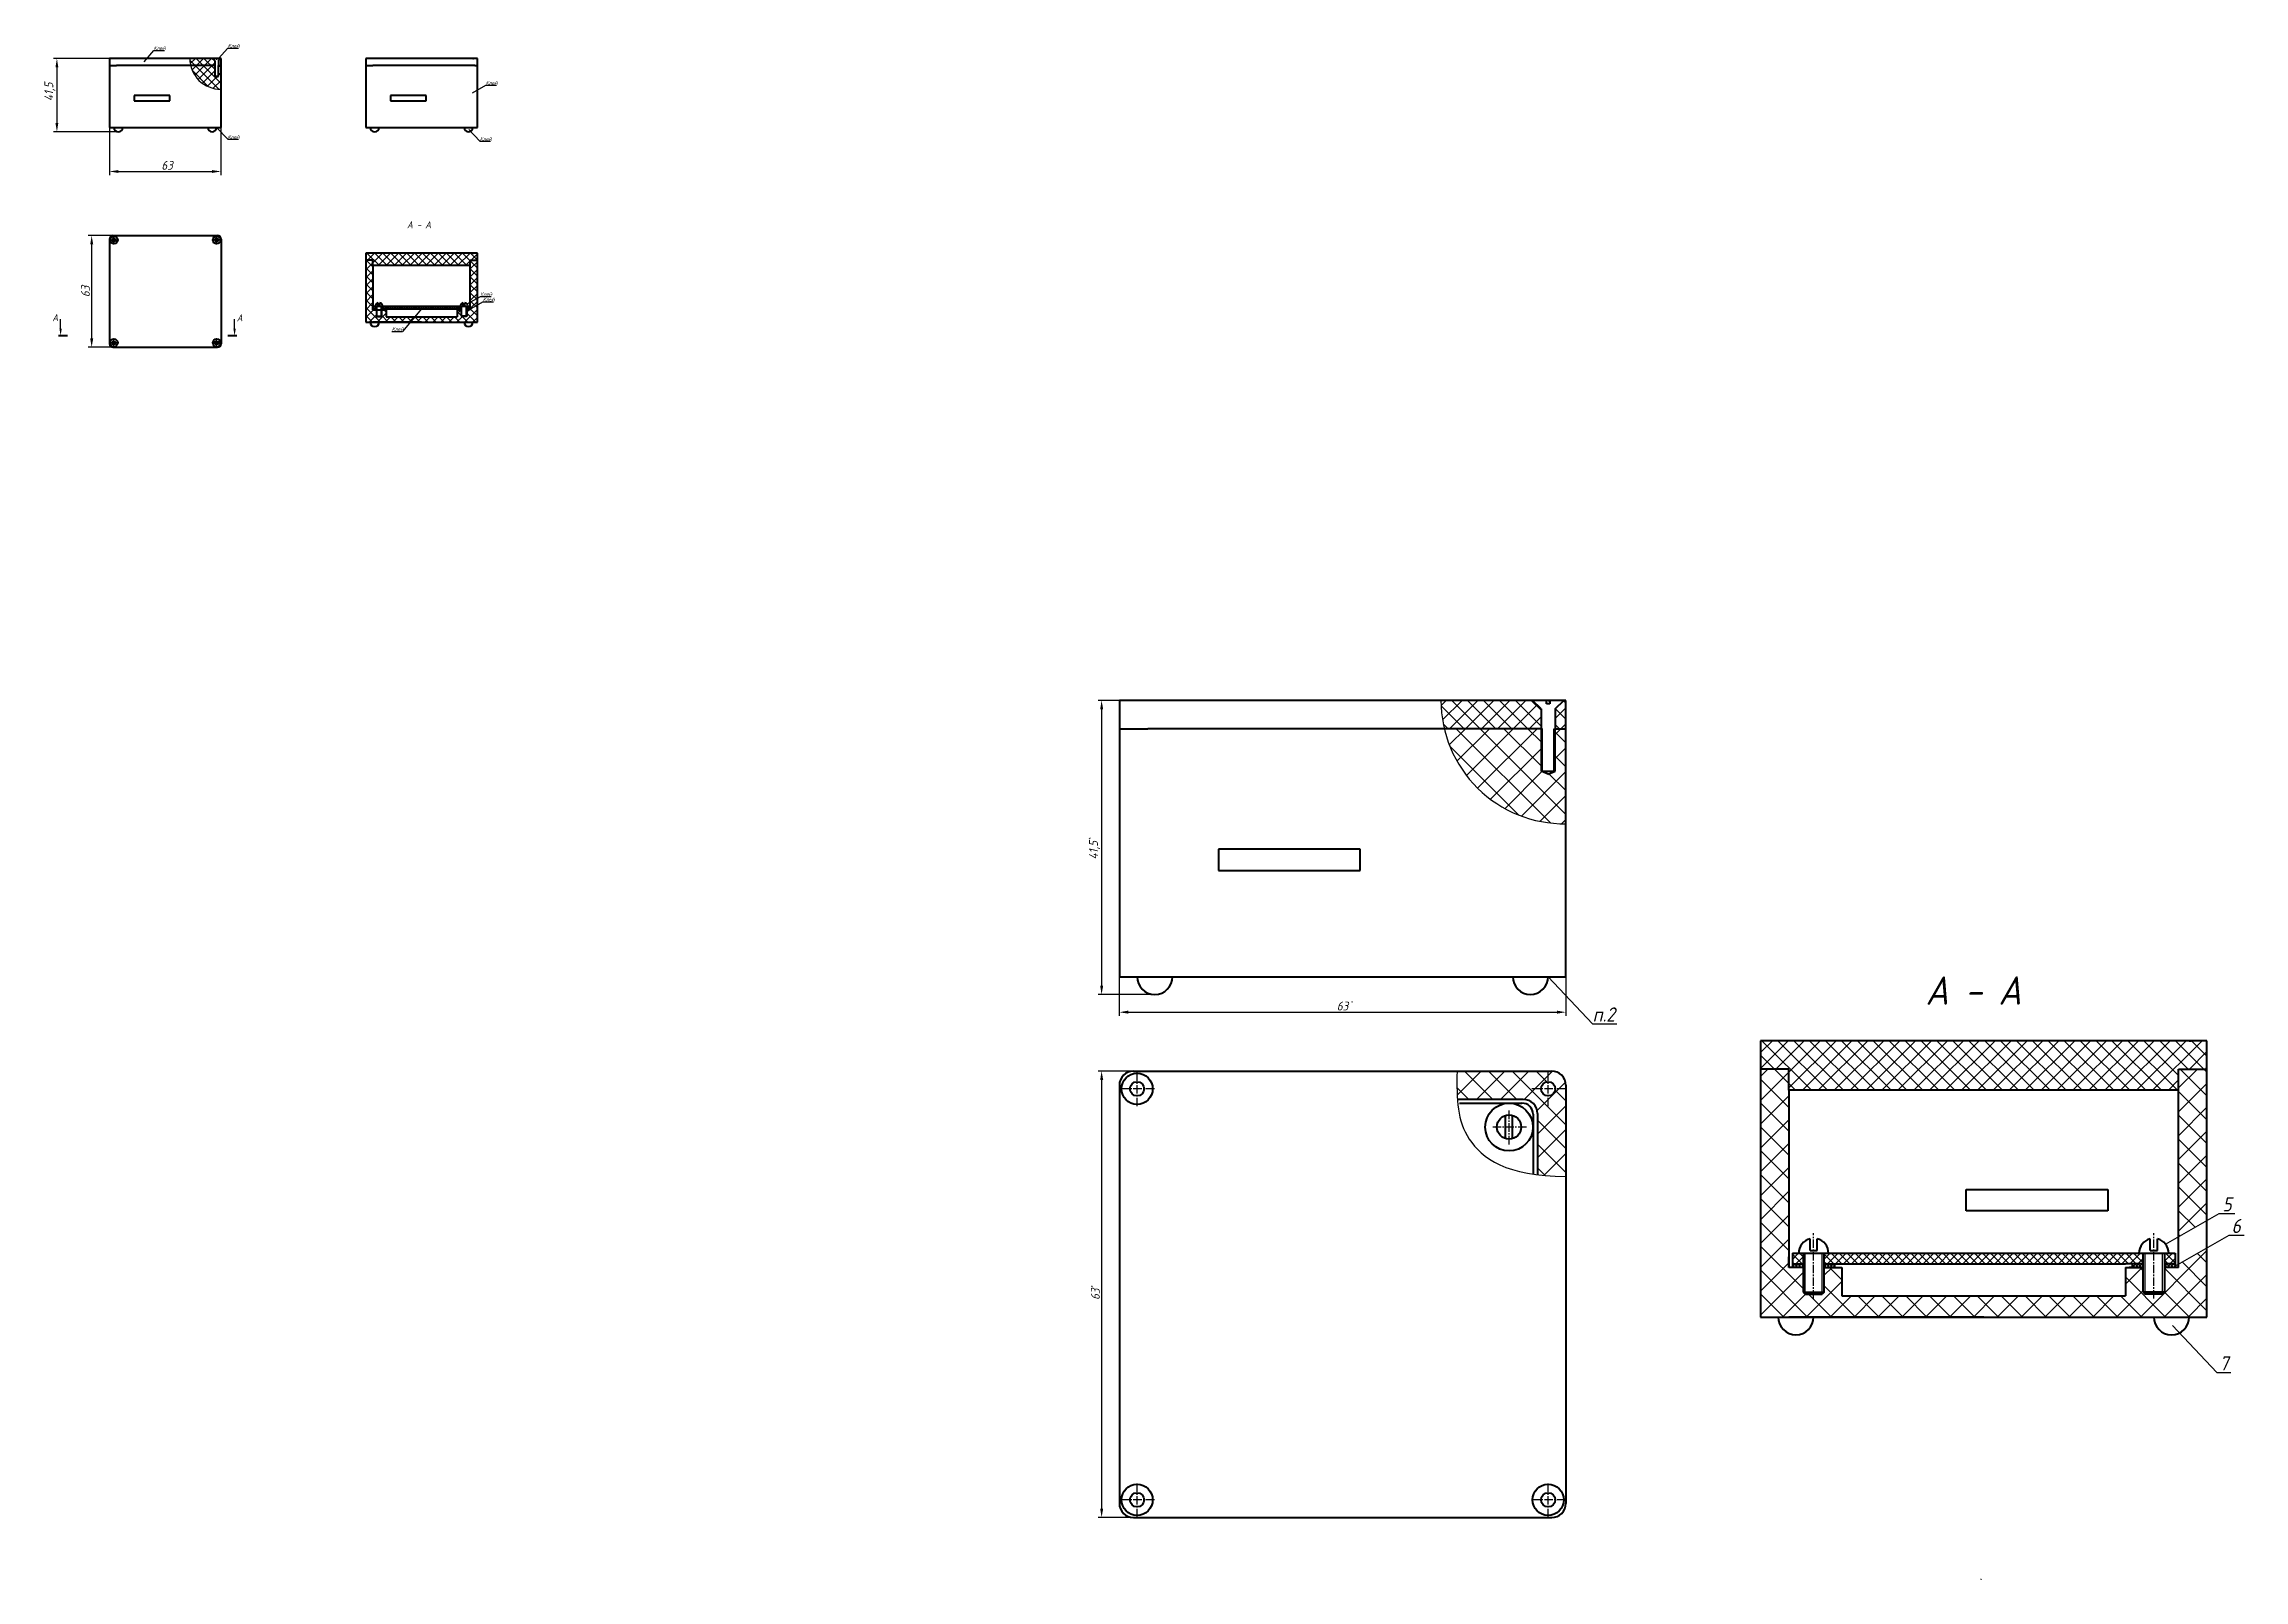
# Model space of a CAD drawing. Header units: millimetres. Extents: x -963 to 6509, y -1367 to 453.
# Drawn here: x 15 to 1257, y -1367 to -500 of the extents above; entities that cross this region are included whole.
import ezdxf

# ---------------------------------------------------------------- set-up
doc = ezdxf.new("R2010")
doc.units = ezdxf.units.MM
doc.header["$LTSCALE"] = 0.5
doc.linetypes.add('осевая2', pattern=[28.575, 19.05, -3.175, 3.175, -3.175])
doc.layers.get('0').update_dxf_attribs({"lineweight": 60})
doc.layers.get('Defpoints').update_dxf_attribs({"color": 5})
doc.layers.add('1-оси', color=1, linetype='осевая2')
doc.layers.add('3-размеры', color=6, linetype='Continuous')
doc.layers.add('2-штриховка', color=7, linetype='Continuous', true_color=0x00c7c7)
doc.styles.get("Standard").update_dxf_attribs({"font": 'isocpeui.ttf', "width": 0.9})
doc.dimstyles.new('Standart', dxfattribs={"dimtxt": 5, "dimasz": 5, "dimexe": 2, "dimexo": 0, "dimgap": 1, "dimtad": 1, "dimtoh": 1, "dimdec": 1, "dimtxsty": 'Standard', "dimcen": 2.5, "dimadec": 0, "dimazin": 0, "dimtfac": 1, "dimtdec": 1, "dimtmove": 0, "dimatfit": 3, "dimldrblk": 'DOTSMALL', "dimfxl": 1, "dimarcsym": 0})
pattern_1 = [(45, (-606.2428, -281.3413), (-2.245064, 2.245064), []), (135, (-606.2428, -281.3413), (-2.245064, -2.245064), [])]
pattern_2 = [(45, (0, -761.3405), (-6.73519, 6.73519), []), (135, (0, -761.3405), (-6.73519, -6.73519), [])]

# ---------------------------------------------------------------- blocks, each defined once
blk = doc.blocks.new('*D189')
at = {"layer": '3-размеры', "color": 0, "lineweight": -2, "transparency": 16777216}
for p, q in [((52.2, -508.3), (20.6, -508.3)), ((22.6, -513.3), (22.6, -544.8)), ((57.2, -549.8), (20.6, -549.8))]:
    blk.add_line(p, q, dxfattribs=at)
at = {"layer": '3-размеры', "color": 0, "transparency": 16777216}
for points in [[(21.8, -513.3), (23.4, -513.3), (22.6, -508.3)], [(21.8, -544.8), (23.4, -544.8), (22.6, -549.8)]]:
    blk.add_solid(points, dxfattribs=at)
at = {"layer": 'Defpoints', "color": 0, "transparency": 16777216}
for p in [(52.2, -508.3), (22.6, -549.8), (57.2, -549.8)]:
    blk.add_point(p, dxfattribs=at)
at = {"layer": '3-размеры', "color": 0, "transparency": 16777216, "insert": (18.6, -527.1), "char_height": 5, "attachment_point": 5, "rotation": 90}
blk.add_mtext('41,5', dxfattribs=at)
blk = doc.blocks.new('_DotSmall')
at = {"color": 0, "linetype": 'ByBlock', "const_width": 0.5}
blk.add_lwpolyline([(-0.0625, 0, 1), (0.0625, 0, 1)], format="xyb", close=True, dxfattribs=at)
blk = doc.blocks.new('*D190')
at = {"layer": '3-размеры', "color": 0, "lineweight": -2, "transparency": 16777216}
for p, q in [((52.2, -547.3), (52.2, -574.1)), ((115.2, -547.3), (115.2, -574.1)), ((57.2, -572.1), (110.2, -572.1))]:
    blk.add_line(p, q, dxfattribs=at)
at = {"layer": '3-размеры', "color": 0, "transparency": 16777216}
for points in [[(57.2, -571.3), (57.2, -572.9), (52.2, -572.1)], [(110.2, -571.3), (110.2, -572.9), (115.2, -572.1)]]:
    blk.add_solid(points, dxfattribs=at)
at = {"layer": 'Defpoints', "color": 0, "transparency": 16777216}
for p in [(52.2, -547.3), (115.2, -547.3), (115.2, -572.1)]:
    blk.add_point(p, dxfattribs=at)
at = {"layer": '3-размеры', "color": 0, "transparency": 16777216, "insert": (84.8, -568.6), "char_height": 5, "attachment_point": 5}
blk.add_mtext('63', dxfattribs=at)
blk = doc.blocks.new('*D191')
at = {"layer": '3-размеры', "color": 0, "lineweight": -2, "transparency": 16777216}
for p, q in [((54.7, -608.3), (40.2, -608.3)), ((42.2, -613.3), (42.2, -666.3)), ((54.7, -671.3), (40.2, -671.3))]:
    blk.add_line(p, q, dxfattribs=at)
at = {"layer": '3-размеры', "color": 0, "transparency": 16777216}
for points in [[(41.4, -613.3), (43.1, -613.3), (42.2, -608.3)], [(41.4, -666.3), (43.1, -666.3), (42.2, -671.3)]]:
    blk.add_solid(points, dxfattribs=at)
at = {"layer": 'Defpoints', "color": 0, "transparency": 16777216}
for p in [(54.7, -608.3), (42.2, -671.3), (54.7, -671.3)]:
    blk.add_point(p, dxfattribs=at)
at = {"layer": '3-размеры', "color": 0, "transparency": 16777216, "insert": (38.7, -639.8), "char_height": 5, "attachment_point": 5, "rotation": 90}
blk.add_mtext('63', dxfattribs=at)
blk = doc.blocks.new('*D192')
at = {"layer": '3-размеры', "color": 0, "lineweight": -2, "transparency": 16777216}
for p, q in [((622.2, -870.7), (610.2, -870.7)), ((612.2, -875.7), (612.2, -1031.7)), ((642.2, -1036.7), (610.2, -1036.7))]:
    blk.add_line(p, q, dxfattribs=at)
at = {"layer": '3-размеры', "color": 0, "transparency": 16777216}
for points in [[(611.4, -875.7), (613.1, -875.7), (612.2, -870.7)], [(611.4, -1031.7), (613.1, -1031.7), (612.2, -1036.7)]]:
    blk.add_solid(points, dxfattribs=at)
at = {"layer": 'Defpoints', "color": 0, "transparency": 16777216}
for p in [(622.2, -870.7), (612.2, -1036.7), (642.2, -1036.7)]:
    blk.add_point(p, dxfattribs=at)
at = {"layer": '3-размеры', "color": 0, "transparency": 16777216, "insert": (608.2, -955.2), "char_height": 5, "attachment_point": 5, "rotation": 90}
blk.add_mtext('41,5', dxfattribs=at)
blk = doc.blocks.new('*D193')
at = {"layer": '3-размеры', "color": 0, "lineweight": -2, "transparency": 16777216}
for p, q in [((622.2, -1026.7), (622.2, -1048.7)), ((874.2, -1026.7), (874.2, -1048.7)), ((627.2, -1046.7), (869.2, -1046.7))]:
    blk.add_line(p, q, dxfattribs=at)
at = {"layer": '3-размеры', "color": 0, "transparency": 16777216}
for points in [[(627.2, -1045.8), (627.2, -1047.5), (622.2, -1046.7)], [(869.2, -1045.8), (869.2, -1047.5), (874.2, -1046.7)]]:
    blk.add_solid(points, dxfattribs=at)
at = {"layer": 'Defpoints', "color": 0, "transparency": 16777216}
for p in [(622.2, -1026.7), (874.2, -1026.7), (874.2, -1046.7)]:
    blk.add_point(p, dxfattribs=at)
at = {"layer": '3-размеры', "color": 0, "transparency": 16777216, "insert": (748.2, -1043.2), "char_height": 5, "attachment_point": 5}
blk.add_mtext('63', dxfattribs=at)
blk = doc.blocks.new('*D194')
at = {"layer": '3-размеры', "color": 0, "lineweight": -2, "transparency": 16777216}
for p, q in [((632.2, -1079.9), (610.2, -1079.9)), ((612.2, -1084.9), (612.2, -1326.9)), ((632.2, -1331.9), (610.2, -1331.9))]:
    blk.add_line(p, q, dxfattribs=at)
at = {"layer": '3-размеры', "color": 0, "transparency": 16777216}
for points in [[(611.4, -1084.9), (613.1, -1084.9), (612.2, -1079.9)], [(611.4, -1326.9), (613.1, -1326.9), (612.2, -1331.9)]]:
    blk.add_solid(points, dxfattribs=at)
at = {"layer": 'Defpoints', "color": 0, "transparency": 16777216}
for p in [(632.2, -1079.9), (612.2, -1331.9), (632.2, -1331.9)]:
    blk.add_point(p, dxfattribs=at)
at = {"layer": '3-размеры', "color": 0, "transparency": 16777216, "insert": (608.7, -1205.9), "char_height": 5, "attachment_point": 5, "rotation": 90}
blk.add_mtext('63', dxfattribs=at)

msp = doc.modelspace()

# ---------------------------------------------------------------- hatches: boundary and pattern name
at = {"layer": '2-штриховка'}
h = msp.add_hatch(dxfattribs=at)
h.set_pattern_fill('ANSI37', color=256)
h.set_pattern_definition(pattern_1)
h.paths.add_polyline_path([(111.744, -509.457), (110.544, -508.257), (97.622, -508.257, 0.05802776), (98.088, -512.257), (111.744, -512.257)])
h.paths.add_polyline_path([(111.744, -512.257), (98.088, -512.257, 0.35127204), (115.244, -525.664), (115.244, -512.257), (113.744, -512.257), (113.744, -518.257), (112.744, -518.657), (111.744, -518.257)])
h.paths.add_polyline_path([(115.244, -508.257), (114.944, -508.257), (113.744, -509.457), (113.744, -512.257), (115.244, -512.257)])
h = msp.add_hatch(dxfattribs=at)
h.set_pattern_fill('ANSI37', color=256)
h.set_pattern_definition(pattern_1)
h.paths.add_polyline_path([(259.916, -618.189), (196.916, -618.189), (196.916, -622.189), (200.916, -622.189), (259.916, -622.189)])
h.paths.add_polyline_path([(255.916, -622.189), (200.916, -622.189), (200.916, -625.189), (255.916, -625.189)], flags=17)
h.paths.add_polyline_path([(200.916, -625.189), (200.916, -622.189), (196.916, -622.189), (196.916, -657.189), (259.916, -657.189), (259.916, -622.189), (255.916, -622.189), (255.916, -625.189), (255.916, -650.189), (253.916, -650.189), (253.916, -653.689), (253.616, -653.939), (251.216, -653.939), (250.916, -653.689), (250.916, -650.189), (248.416, -650.189), (248.416, -654.189), (208.416, -654.189), (208.416, -650.189), (205.916, -650.189), (205.916, -653.689), (205.616, -653.939), (203.216, -653.939), (202.916, -653.689), (202.916, -650.189), (200.916, -650.189)])
at = {"layer": '2-штриховка', "ltscale": 0.3}
h = msp.add_hatch(dxfattribs=at)
h.set_pattern_fill('ANSI37', color=256, scale=0.3)
h.set_pattern_definition([(45, (-606.2428, -280.8413), (-0.6735192, 0.6735192), []), (135, (-606.2428, -280.8413), (-0.6735192, -0.6735192), [])])
h.paths.add_polyline_path([(250.916, -648.189), (250.316, -648.189), (205.916, -648.189), (205.916, -649.689), (208.416, -649.689), (248.416, -649.689), (250.916, -649.689)])
h.paths.add_polyline_path([(202.916, -648.189), (200.916, -648.189), (200.916, -649.689), (202.916, -649.689)])
h.paths.add_polyline_path([(255.916, -648.189), (253.916, -648.189), (253.916, -649.689), (255.916, -649.689)])
at = {"layer": '2-штриховка'}
h = msp.add_hatch(dxfattribs=at)
h.set_pattern_fill('ANSI37', color=256, scale=0.1)
h.set_pattern_definition([(45, (-606.24283, -281.34133), (-0.2245064, 0.2245064), []), (135, (-606.24283, -281.34133), (-0.2245064, -0.2245064), [])])
h.paths.add_polyline_path([(202.916, -649.689), (200.916, -649.689), (200.916, -650.189), (202.916, -650.189)])
h.paths.add_polyline_path([(207.916, -649.689), (205.916, -649.689), (205.916, -650.189), (207.916, -650.189)])
h.paths.add_polyline_path([(250.916, -649.689), (248.916, -649.689), (248.916, -650.189), (250.916, -650.189)])
h.paths.add_polyline_path([(255.916, -649.689), (253.916, -649.689), (253.916, -650.189), (255.916, -650.189)])
h = msp.add_hatch(dxfattribs=at)
h.set_pattern_fill('ANSI37', color=256, scale=2)
h.set_pattern_definition([(45, (0, -761.3405), (-4.49013, 4.49013), []), (135, (0, -761.3405), (-4.49013, -4.49013), [])])
h.paths.add_polyline_path([(860.219, -886.677), (860.219, -875.477), (855.419, -870.677), (803.732, -870.677, 0.05802776), (805.595, -886.677)])
h.paths.add_polyline_path([(874.219, -870.677), (873.019, -870.677), (868.219, -875.477), (868.219, -886.677), (874.219, -886.677)])
h = msp.add_hatch(dxfattribs=at)
h.set_pattern_fill('ANSI37', color=256, scale=3)
h.set_pattern_definition(pattern_2)
h.paths.add_polyline_path([(805.595, -886.677, 0.35127204), (874.219, -940.304), (874.219, -886.677), (868.219, -886.677), (868.219, -910.677), (864.219, -912.277), (860.219, -910.677), (860.219, -886.677)])
h = msp.add_hatch(dxfattribs=at)
h.set_pattern_fill('ANSI37', color=256, scale=2)
h.set_pattern_definition([(45, (0, -841.2325), (-4.490128, 4.490128), []), (135, (0, -841.2325), (-4.490128, -4.490128), [])])
h.paths.add_polyline_path([(984.06, -1062.769), (984.06, -1078.769), (1000.06, -1078.769), (1000.06, -1090.769), (1220.06, -1090.769), (1220.06, -1078.769), (1236.06, -1078.769), (1236.06, -1062.769)])
h = msp.add_hatch(dxfattribs=at)
h.set_pattern_fill('ANSI37', color=256, scale=3)
h.set_pattern_definition(pattern_2)
edge = h.paths.add_edge_path()
edge.add_spline(control_points=[(812.811, -1079.946), (812.742, -1085.935), (812.709, -1091.184), (813.015, -1095.946)], knot_values=[0, 0, 0, 0, 0.35782862, 0.35782862, 0.35782862, 0.35782862], degree=3, periodic=0)
edge.add_line((813.015, -1095.946), (850.219, -1095.946))
edge.add_arc((850.219, -1103.946), 8, 0, 90, ccw=False)
edge.add_line((858.219, -1103.946), (858.219, -1138.491))
edge.add_spline(control_points=[(858.219, -1138.491), (862.988, -1139.081), (868.298, -1139.404), (874.219, -1139.404)], knot_values=[1.82377387, 1.82377387, 1.82377387, 1.82377387, 2, 2, 2, 2], degree=3, periodic=0)
edge.add_line((874.219, -1139.404), (874.219, -1087.946))
edge.add_arc((866.219, -1087.946), 8, 0, 90)
edge.add_line((866.219, -1079.946), (812.811, -1079.946))
h.paths.add_polyline_path([(868.219, -1089.946, -1), (860.219, -1089.946, -1)], flags=16)
h = msp.add_hatch(dxfattribs=at)
h.set_pattern_fill('ANSI37', color=256, scale=3)
h.set_pattern_definition([(45, (0, -841.2325), (-6.73519, 6.73519), []), (135, (0, -841.2325), (-6.73519, -6.73519), [])])
h.paths.add_polyline_path([(1000.06, -1090.769), (1000.06, -1078.769), (984.06, -1078.769), (984.06, -1218.769), (1084.656, -1218.769), (1094.818, -1206.769), (1030.06, -1206.769), (1030.06, -1190.769), (1020.06, -1190.769), (1020.06, -1204.769), (1018.86, -1205.769), (1009.26, -1205.769), (1008.06, -1204.769), (1008.06, -1190.769), (1000.06, -1190.769), (1000.06, -1184.769)])
h.paths.add_polyline_path([(1236.06, -1179.632), (1220.06, -1188.769), (1220.06, -1190.769), (1212.06, -1190.769), (1212.06, -1204.769), (1210.86, -1205.769), (1201.26, -1205.769), (1200.06, -1204.769), (1200.06, -1190.769), (1192.06, -1190.769), (1190.06, -1190.769), (1190.06, -1206.769), (1094.818, -1206.769), (1084.656, -1218.769), (1110.06, -1218.769), (1236.06, -1218.769)])
h.paths.add_polyline_path([(1236.06, -1078.769), (1220.06, -1078.769), (1220.06, -1090.769), (1220.06, -1173.364), (1236.06, -1164.227)])
at = {"layer": '2-штриховка', "ltscale": 0.3}
h = msp.add_hatch(dxfattribs=at)
h.set_pattern_fill('ANSI37', color=256)
h.set_pattern_definition([(45, (0, -841.2325), (-2.245064, 2.245064), []), (135, (0, -841.2325), (-2.245064, -2.245064), [])])
h.paths.add_polyline_path([(1200.06, -1182.769), (1197.66, -1182.769), (1020.06, -1182.769), (1020.06, -1188.769), (1030.06, -1188.769), (1190.06, -1188.769), (1200.06, -1188.769)])
h.paths.add_polyline_path([(1008.06, -1182.769), (1002.06, -1182.769), (1002.06, -1188.769), (1008.06, -1188.769)])
h.paths.add_polyline_path([(1218.06, -1182.769), (1212.06, -1182.769), (1212.06, -1188.769), (1218.06, -1188.769)])
at = {"layer": '2-штриховка'}
h = msp.add_hatch(dxfattribs=at)
h.set_pattern_fill('ANSI37', color=256, scale=0.4)
h.set_pattern_definition([(45, (-2228.5758, 284.6208), (-0.8980256, 0.8980256), []), (135, (-2228.5758, 284.6208), (-0.8980256, -0.8980256), [])])
h.paths.add_polyline_path([(1008.06, -1188.769), (1002.06, -1188.769), (1002.06, -1190.769), (1008.06, -1190.769)])
h.paths.add_polyline_path([(1026.06, -1188.769), (1020.06, -1188.769), (1020.06, -1190.769), (1026.06, -1190.769)])
h.paths.add_polyline_path([(1200.06, -1188.769), (1194.06, -1188.769), (1194.06, -1190.769), (1200.06, -1190.769)])
h.paths.add_polyline_path([(1218.06, -1188.769), (1212.06, -1188.769), (1212.06, -1190.769), (1218.06, -1190.769)])

# ---------------------------------------------------------------- linework, layer by layer
for p, q in [((115.244, -508.257), (52.244, -508.257)), ((52.244, -508.257), (52.244, -512.257)), ((111.744, -509.457), (110.544, -508.257)), ((114.944, -508.257), (110.544, -508.257)), ((112.494, -508.757), (112.494, -508.257)), ((112.994, -508.757), (112.494, -508.757)), ((112.744, -508.257), (112.994, -508.257)), ((112.744, -508.257), (112.994, -508.257)), ((112.994, -508.257), (112.994, -508.757)), ((113.744, -509.457), (114.944, -508.257)), ((115.244, -512.257), (115.244, -508.257)), ((259.916, -508.257), (196.916, -508.257)), ((196.916, -508.257), (196.916, -512.257)), ((259.616, -508.257), (255.216, -508.257)), ((257.416, -508.257), (257.666, -508.257)), ((257.416, -508.257), (257.666, -508.257)), ((259.916, -512.257), (259.916, -508.257)), ((52.244, -512.257), (56.244, -512.257)), ((52.244, -512.257), (52.244, -547.257)), ((111.744, -512.257), (56.244, -512.257)), ((111.744, -512.257), (111.744, -518.257)), ((111.744, -518.257), (113.744, -518.257)), ((112.744, -518.657), (111.744, -518.257)), ((112.744, -518.657), (113.744, -518.257)), ((113.744, -518.257), (113.744, -512.257)), ((113.744, -512.257), (115.244, -512.257)), ((115.244, -547.257), (115.244, -512.257)), ((196.916, -512.257), (200.916, -512.257)), ((196.916, -512.257), (196.916, -547.257)), ((258.416, -512.257), (200.916, -512.257)), ((258.416, -512.257), (259.916, -512.257)), ((259.916, -547.257), (259.916, -512.257)), ((86.244, -529.257), (66.244, -529.257)), ((66.244, -529.257), (66.244, -532.257)), ((66.244, -532.257), (86.244, -532.257)), ((86.244, -532.257), (86.244, -529.257)), ((230.916, -529.257), (210.916, -529.257)), ((210.916, -529.257), (210.916, -532.257)), ((210.916, -532.257), (230.916, -532.257)), ((230.916, -532.257), (230.916, -529.257)), ((52.244, -547.257), (115.244, -547.257)), ((196.916, -547.257), (259.916, -547.257)), ((259.916, -618.189), (196.916, -618.189)), ((196.916, -618.189), (196.916, -622.189)), ((259.616, -618.189), (255.216, -618.189)), ((257.416, -618.189), (257.666, -618.189)), ((257.416, -618.189), (257.666, -618.189)), ((259.916, -622.189), (259.916, -618.189)), ((196.916, -622.189), (196.916, -657.189)), ((200.916, -622.189), (196.916, -622.189)), ((200.916, -625.189), (200.916, -622.189)), ((255.916, -625.189), (200.916, -625.189)), ((200.916, -625.189), (200.916, -650.189)), ((255.916, -622.189), (259.916, -622.189)), ((255.916, -625.189), (255.916, -622.189)), ((255.916, -650.189), (255.916, -625.189)), ((259.916, -657.189), (259.916, -622.189)), ((196.916, -657.189), (259.916, -657.189)), ((200.916, -648.189), (255.916, -648.189)), ((200.916, -650.189), (200.916, -648.689)), ((200.916, -649.689), (202.916, -649.689)), ((200.916, -650.189), (208.416, -650.189)), ((202.916, -650.189), (200.916, -650.189)), ((228.416, -657.189), (200.916, -657.189)), ((202.916, -648.189), (202.916, -653.689)), ((202.916, -653.689), (205.916, -653.689)), ((202.916, -653.689), (203.216, -653.939)), ((203.216, -653.939), (205.616, -653.939)), ((203.916, -647.789), (203.916, -646.149)), ((203.916, -647.789), (204.916, -647.789)), ((204.916, -647.789), (204.916, -646.149)), ((205.916, -653.689), (205.616, -653.939)), ((205.916, -653.689), (205.916, -648.189)), ((205.916, -649.689), (208.416, -649.689)), ((207.916, -650.189), (207.916, -649.689)), ((208.416, -649.689), (248.416, -649.689)), ((208.416, -650.189), (208.416, -654.189)), ((208.416, -654.189), (248.416, -654.189)), ((228.416, -657.189), (255.916, -657.189)), ((250.916, -649.689), (248.416, -649.689)), ((248.416, -650.189), (248.416, -654.189)), ((248.416, -650.189), (250.916, -650.189)), ((248.916, -650.189), (248.916, -649.689)), ((250.916, -650.189), (248.916, -650.189)), ((250.916, -653.689), (250.916, -648.189)), ((253.916, -653.689), (250.916, -653.689)), ((250.916, -653.689), (251.216, -653.939)), ((253.616, -653.939), (251.216, -653.939)), ((251.916, -647.789), (251.916, -646.149)), ((251.916, -647.789), (252.916, -647.789)), ((252.916, -647.789), (252.916, -646.149)), ((252.916, -647.789), (252.916, -647.789)), ((253.916, -653.689), (253.616, -653.939)), ((253.916, -648.189), (253.916, -653.689)), ((255.916, -649.689), (253.916, -649.689)), ((255.916, -650.189), (253.916, -650.189)), ((28.504, -664.804), (23.504, -664.804)), ((124.129, -664.804), (119.129, -664.804)), ((874.219, -870.677), (622.219, -870.677)), ((622.219, -870.677), (622.219, -886.677)), ((860.219, -875.477), (855.419, -870.677)), ((873.019, -870.677), (855.419, -870.677)), ((863.219, -872.677), (863.219, -870.677)), ((865.219, -872.677), (863.219, -872.677)), ((864.219, -870.677), (865.219, -870.677)), ((864.219, -870.677), (865.219, -870.677)), ((865.219, -870.677), (865.219, -872.677)), ((868.219, -875.477), (873.019, -870.677)), ((874.219, -886.677), (874.219, -870.677)), ((622.219, -886.677), (638.219, -886.677)), ((622.219, -886.677), (622.219, -1026.677)), ((860.219, -886.677), (638.219, -886.677)), ((860.219, -886.677), (860.219, -910.677)), ((868.219, -910.677), (868.219, -886.677)), ((868.219, -886.677), (874.219, -886.677)), ((874.219, -1026.677), (874.219, -886.677)), ((860.219, -910.677), (868.219, -910.677)), ((864.219, -912.277), (860.219, -910.677)), ((864.219, -912.277), (868.219, -910.677)), ((758.219, -954.677), (678.219, -954.677)), ((678.219, -954.677), (678.219, -966.677)), ((758.219, -966.677), (758.219, -954.677)), ((678.219, -966.677), (758.219, -966.677)), ((622.219, -1026.677), (874.219, -1026.677)), ((1236.06, -1062.769), (984.06, -1062.769)), ((984.06, -1062.769), (984.06, -1078.769)), ((1234.86, -1062.769), (1217.26, -1062.769)), ((1226.06, -1062.769), (1227.06, -1062.769)), ((1226.06, -1062.769), (1227.06, -1062.769)), ((1236.06, -1078.769), (1236.06, -1062.769)), ((630.219, -1079.946), (866.219, -1079.946)), ((984.06, -1078.769), (984.06, -1218.769)), ((1000.06, -1078.769), (984.06, -1078.769)), ((1000.06, -1090.769), (1000.06, -1078.769)), ((1220.06, -1078.769), (1236.06, -1078.769)), ((1220.06, -1090.769), (1220.06, -1078.769)), ((1236.06, -1218.769), (1236.06, -1078.769)), ((622.219, -1087.946), (622.219, -1323.946)), ((874.219, -1087.946), (874.219, -1323.946)), ((1220.06, -1090.769), (1000.06, -1090.769)), ((1000.06, -1090.769), (1000.06, -1190.769)), ((1220.06, -1190.769), (1220.06, -1090.769)), ((850.219, -1095.946), (813.015, -1095.946)), ((814.15, -1098.037), (849.394, -1098.037)), ((840.181, -1118.072), (840.181, -1104.956)), ((844.181, -1118.072), (844.181, -1104.956)), ((855.707, -1104.281), (855.707, -1137.997)), ((858.219, -1103.946), (858.219, -1138.491)), ((1100.06, -1158.769), (1100.06, -1146.769)), ((1100.06, -1146.769), (1180.06, -1146.769)), ((1180.06, -1146.769), (1180.06, -1158.769)), ((1180.06, -1158.769), (1100.06, -1158.769)), ((1012.06, -1181.169), (1012.06, -1174.611)), ((1016.06, -1181.169), (1016.06, -1174.611)), ((1204.06, -1181.169), (1204.06, -1174.611)), ((1208.06, -1181.169), (1208.06, -1174.611)), ((1000.06, -1190.769), (1000.06, -1184.769)), ((1008.06, -1190.769), (1000.06, -1190.769)), ((1002.06, -1182.769), (1218.06, -1182.769)), ((1002.06, -1182.769), (1002.06, -1190.769)), ((1002.06, -1188.769), (1008.06, -1188.769)), ((1008.06, -1182.769), (1008.06, -1204.769)), ((1012.06, -1181.169), (1016.06, -1181.169)), ((1020.06, -1204.769), (1020.06, -1182.769)), ((1020.06, -1188.769), (1030.06, -1188.769)), ((1020.06, -1190.769), (1030.06, -1190.769)), ((1026.06, -1190.769), (1026.06, -1188.769)), ((1030.06, -1188.769), (1190.06, -1188.769)), ((1030.06, -1190.769), (1030.06, -1206.769)), ((1200.06, -1188.769), (1190.06, -1188.769)), ((1190.06, -1190.769), (1190.06, -1206.769)), ((1190.06, -1190.769), (1200.06, -1190.769)), ((1200.06, -1190.769), (1192.06, -1190.769)), ((1194.06, -1190.769), (1194.06, -1188.769)), ((1200.06, -1204.769), (1200.06, -1182.769)), ((1204.06, -1181.169), (1208.06, -1181.169)), ((1208.06, -1181.169), (1208.06, -1181.169)), ((1212.06, -1182.769), (1212.06, -1204.769)), ((1218.06, -1188.769), (1212.06, -1188.769)), ((1220.06, -1190.769), (1212.06, -1190.769)), ((1218.06, -1182.769), (1218.06, -1190.769)), ((1008.06, -1204.769), (1020.06, -1204.769)), ((1008.06, -1204.769), (1009.26, -1205.769)), ((1009.26, -1205.769), (1018.86, -1205.769)), ((1020.06, -1204.769), (1018.86, -1205.769)), ((1030.06, -1206.769), (1190.06, -1206.769)), ((1212.06, -1204.769), (1200.06, -1204.769)), ((1200.06, -1204.769), (1201.26, -1205.769)), ((1210.86, -1205.769), (1201.26, -1205.769)), ((1212.06, -1204.769), (1210.86, -1205.769)), ((984.06, -1218.769), (1236.06, -1218.769)), ((1110.06, -1218.769), (1000.06, -1218.769)), ((1110.06, -1218.769), (1220.06, -1218.769)), ((630.219, -1331.946), (866.219, -1331.946))]:
    msp.add_line(p, q)
at = {"color": 0, "linetype": 'ByBlock'}
for p, q in [((111.744, -509.457), (111.744, -512.257)), ((113.744, -509.457), (113.744, -512.257))]:
    msp.add_line(p, q, dxfattribs=at)
at = {"color": 0}
for p, q in [((54.244, -608.304), (113.244, -608.304)), ((52.244, -610.304), (52.244, -669.304)), ((115.244, -610.304), (115.244, -669.304)), ((54.244, -671.304), (113.244, -671.304))]:
    msp.add_line(p, q, dxfattribs=at)
at = {"linetype": 'ByBlock'}
for p, q in [((860.219, -875.477), (860.219, -886.677)), ((868.219, -875.477), (868.219, -886.677))]:
    msp.add_line(p, q, dxfattribs=at)
at = {"linetype": 'ByBlock', "lineweight": -2}
for points in [[(24.693, -660.804), (24.693, -655.436)], [(122.881, -660.804), (122.881, -655.436)]]:
    msp.add_lwpolyline(points, dxfattribs=at)
for centre, radius in [((54.744, -610.804), 2.2), ((112.744, -610.804), 2.2), ((54.744, -668.804), 2.2), ((112.744, -668.804), 2.2), ((632.219, -1089.946), 8.8), ((632.219, -1089.946), 4), ((864.219, -1089.946), 4), ((842.181, -1111.514), 13.477), ((842.181, -1111.514), 6.856), ((632.219, -1321.946), 8.8), ((864.219, -1321.946), 8.8), ((632.219, -1321.946), 4), ((864.219, -1321.946), 4)]:
    msp.add_circle(centre, radius)
at = {"color": 0}
for centre in [(54.744, -610.804), (112.744, -610.804), (54.744, -668.804), (112.744, -668.804)]:
    msp.add_circle(centre, 1, dxfattribs=at)
for centre, radius, start, end in [((57.244, -547.257), 2.5, 180, 0), ((110.244, -547.257), 2.5, 180, 0), ((201.916, -547.257), 2.5, 180, 0), ((254.916, -547.257), 2.5, 180, 0), ((201.916, -657.189), 2.5, 180, 0), ((204.416, -648.189), 2.1, 103.774147, 180), ((204.416, -648.189), 2.1, 0, 76.225853), ((252.416, -648.189), 2.1, 103.774147, 180), ((254.916, -657.189), 2.5, 180, 0), ((252.416, -648.189), 2.1, 0, 76.225853), ((642.219, -1026.677), 10, 180, 0), ((854.219, -1026.677), 10, 180, 0), ((630.219, -1087.946), 8, 90, 180), ((866.219, -1087.946), 8, 0, 90), ((849.451, -1104.293), 6.257, 0.113501, 90.519724), ((850.219, -1103.946), 8, 0, 90), ((1014.06, -1182.769), 8.4, 103.774147, 180), ((1014.06, -1182.769), 8.4, 0, 76.225853), ((1206.06, -1182.769), 8.4, 103.774147, 180), ((1206.06, -1182.769), 8.4, 0, 76.225853), ((1004.06, -1218.769), 10, 180, 0), ((1216.06, -1218.769), 10, 180, 0), ((630.219, -1323.946), 8, 180, 270), ((866.219, -1323.946), 8, 270, 0)]:
    msp.add_arc(centre, radius, start, end)
for centre, start, end in [((54.244, -610.304), 90, 180), ((113.244, -610.304), 0, 90), ((54.244, -669.304), 180, 270), ((113.244, -669.304), 270, 0)]:
    msp.add_arc(centre, 2, start, end, dxfattribs=at)
for points in [[(25.36, -660.804), (24.693, -664.804), (24.027, -660.804)], [(123.547, -660.804), (122.881, -664.804), (122.214, -660.804)]]:
    msp.add_solid(points)
at = {"layer": '1-оси', "color": 0, "ltscale": 0.5}
for p, q in [((54.744, -613.254), (54.744, -608.354)), ((112.744, -613.254), (112.744, -608.354)), ((57.194, -610.804), (52.294, -610.804)), ((115.194, -610.804), (110.294, -610.804)), ((57.194, -668.804), (52.294, -668.804)), ((54.744, -671.254), (54.744, -666.354)), ((115.194, -668.804), (110.294, -668.804)), ((112.744, -671.254), (112.744, -666.354))]:
    msp.add_line(p, q, dxfattribs=at)
at = {"layer": '1-оси', "ltscale": 0.5}
for p, q in [((632.219, -1099.746), (632.219, -1080.146)), ((864.219, -1099.746), (864.219, -1080.146)), ((642.019, -1089.946), (622.419, -1089.946)), ((874.019, -1089.946), (854.419, -1089.946)), ((842.181, -1121.314), (842.181, -1101.714)), ((851.981, -1111.514), (832.381, -1111.514)), ((1014.06, -1208.34), (1014.06, -1171.369)), ((1206.06, -1208.34), (1206.06, -1171.369)), ((632.219, -1331.746), (632.219, -1312.146)), ((864.219, -1331.746), (864.219, -1312.146)), ((642.019, -1321.946), (622.419, -1321.946)), ((874.019, -1321.946), (854.419, -1321.946))]:
    msp.add_line(p, q, dxfattribs=at)
at = {"layer": '2-штриховка'}
for p, q in [((111.944, -512.257), (111.744, -512.257)), ((111.744, -518.257), (111.944, -518.257)), ((111.944, -518.257), (111.944, -512.257)), ((113.544, -518.257), (113.544, -512.257)), ((113.544, -512.257), (113.744, -512.257)), ((256.616, -512.257), (256.416, -512.257)), ((258.216, -512.257), (258.416, -512.257)), ((202.916, -653.689), (203.216, -653.689)), ((203.216, -653.939), (203.216, -648.189)), ((205.616, -653.939), (205.616, -648.189)), ((205.916, -650.189), (207.916, -650.189)), ((251.216, -653.939), (251.216, -648.189)), ((253.616, -653.939), (253.616, -648.189)), ((253.916, -653.689), (253.616, -653.689)), ((861.019, -886.677), (860.219, -886.677)), ((861.019, -910.677), (861.019, -886.677)), ((867.419, -910.677), (867.419, -886.677)), ((867.419, -886.677), (868.219, -886.677)), ((860.219, -910.677), (861.019, -910.677)), ((1009.26, -1205.769), (1009.26, -1182.769)), ((1018.86, -1205.769), (1018.86, -1182.769)), ((1201.26, -1205.769), (1201.26, -1182.769)), ((1210.86, -1205.769), (1210.86, -1182.769)), ((1008.06, -1204.769), (1009.26, -1204.769)), ((1212.06, -1204.769), (1210.86, -1204.769))]:
    msp.add_line(p, q, dxfattribs=at)
for centre, radius in [((115.03, -508.257), 17.408), ((873.364, -870.677), 69.632)]:
    msp.add_arc(centre, radius, 180, 270.703884, dxfattribs=at)
msp.add_open_spline([(812.811, -1079.946), (812.617, -1096.681), (812.794, -1118.613), (840.617, -1139.404), (874.219, -1139.404)], degree=3, dxfattribs=at)
at = {"layer": '3-размеры'}
for p, q in [((71.894, -510.157), (77.254, -503.755)), ((77.254, -503.755), (83.26, -503.755)), ((113.732, -508.257), (119.092, -502.432)), ((119.092, -502.432), (125.097, -502.432)), ((257.112, -527.645), (264.664, -523.332)), ((264.664, -523.332), (270.67, -523.332)), ((112.744, -547.257), (119.023, -553.878)), ((119.023, -553.878), (125.029, -553.878)), ((255.104, -548.381), (261.383, -555.002)), ((261.383, -555.002), (267.388, -555.002)), ((254.068, -646.893), (261.62, -642.58)), ((255.474, -649.941), (263.026, -645.629)), ((261.62, -642.58), (267.626, -642.58)), ((263.026, -645.629), (269.031, -645.629)), ((228.416, -649.689), (217.692, -662.353)), ((211.687, -662.353), (217.692, -662.353)), ((864.219, -1026.677), (889.335, -1053.161)), ((889.335, -1053.161), (903.008, -1053.161)), ((1212.669, -1177.584), (1242.877, -1160.334)), ((1242.877, -1160.334), (1251.737, -1160.334)), ((1218.291, -1189.779), (1248.499, -1172.529)), ((1248.499, -1172.529), (1256.948, -1172.529)), ((1216.529, -1223.631), (1241.645, -1250.115)), ((1241.645, -1250.115), (1249.591, -1250.115))]:
    msp.add_line(p, q, dxfattribs=at)

# ---------------------------------------------------------------- texts
at = {"width": 0.9}
for s, height, p in [('А - А', 4, (220.211, -604.154)), ('А', 4, (20.003, -656.598)), ('А', 4, (124.157, -656.649)), ('А - А', 16, (1077.238, -1042.448))]:
    msp.add_text(s, height=height, dxfattribs=at).set_placement(p)
at = {"layer": '3-размеры', "width": 0.9}
for s, height, p in [('Клей', 2, (77.254, -503.461)), ('Клей', 2, (119.092, -502.138)), ('Клей', 2, (264.664, -523.038)), ('Клей', 2, (119.023, -553.584)), ('Клей', 2, (261.383, -554.708)), ('Клей', 2, (261.62, -642.286)), ('Клей', 2, (263.026, -645.334)), ('Клей', 2, (211.687, -662.058)), ('*', 2, (604.537, -949.316)), ('*', 2, (752.703, -1041.692)), ('п.2', 8, (889.335, -1051.983)), ('5', 8, (1244.773, -1159.156)), ('6', 8, (1249.911, -1171.351)), ('*', 2, (605.84, -1202.172)), ('7', 8, (1243.117, -1248.938)), ('*', 2, (1107.661, -1367.623))]:
    msp.add_text(s, height=height, dxfattribs=at).set_placement(p)

# ---------------------------------------------------------------- dimensions: what is measured, and where the dimension line sits
at = {"layer": '3-размеры'}
for base, p1, p2, text, picture, middle in [((22.6, -549.757), (52.244, -508.257), (57.244, -549.757), '41,5', '*D189', (22.6, -527.068)), ((42.244, -671.304), (54.744, -608.304), (54.744, -671.304), '63', '*D191', (42.244, -639.804)), ((612.219, -1036.677), (622.219, -870.677), (642.219, -1036.677), '41,5', '*D192', (612.219, -955.223)), ((612.219, -1331.946), (632.219, -1079.946), (632.219, -1331.946), '63', '*D194', (612.219, -1205.946))]:
    dim = msp.add_linear_dim(base=base, p1=p1, p2=p2, angle=90, text=text, dimstyle='Standart', dxfattribs=at)
    dim.commit()
    dim.dimension.update_dxf_attribs({"geometry": picture, "text_midpoint": middle, "dimtype": 160})
for base, p1, p2, picture, middle in [((115.244, -572.106), (52.244, -547.257), (115.244, -547.257), '*D190', (84.801, -572.106)), ((874.219, -1046.677), (622.219, -1026.677), (874.219, -1026.677), '*D193', (748.219, -1046.677))]:
    dim = msp.add_linear_dim(base=base, p1=p1, p2=p2, text='63', dimstyle='Standart', dxfattribs=at)
    dim.commit()
    dim.dimension.update_dxf_attribs({"geometry": picture, "text_midpoint": middle, "dimtype": 160})

doc.saveas('drawing.dxf')
